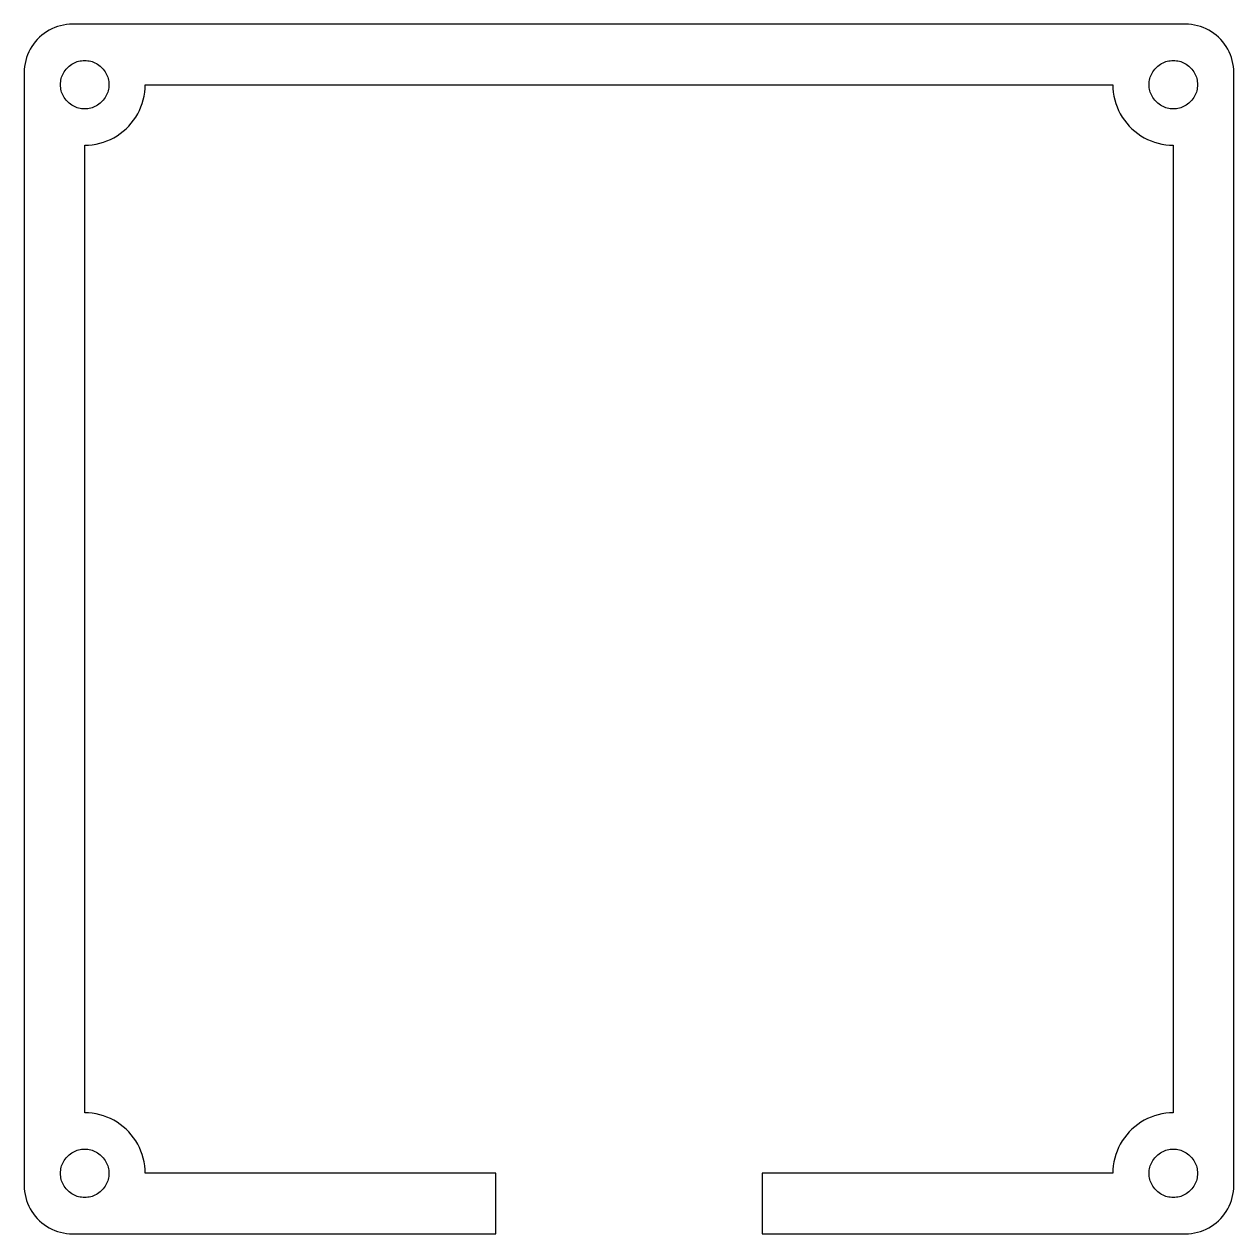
# Model space of a CAD drawing. Header units: metres. Extents: x -50 to 260, y -50 to 155.
# Drawn here: x 160 to 260, y -50 to 50 of the extents above; entities that cross this region are included whole.
import ezdxf

# ---------------------------------------------------------------- set-up
doc = ezdxf.new("R2010")
doc.units = ezdxf.units.M

msp = doc.modelspace()

# ---------------------------------------------------------------- linework, layer by layer
for p, q in [((164, 50), (163.749, 49.9921)), ((256, 50), (164, 50)), ((256.251, 49.9921), (256, 50)), ((161.45, 49.082), (161.262, 48.9159)), ((161.649, 49.2361), (161.45, 49.082)), ((161.857, 49.3773), (161.649, 49.2361)), ((162.073, 49.5052), (161.857, 49.3773)), ((162.297, 49.6193), (162.073, 49.5052)), ((162.528, 49.7191), (162.297, 49.6193)), ((162.764, 49.8042), (162.528, 49.7191)), ((163.005, 49.8743), (162.764, 49.8042)), ((163.25, 49.9291), (163.005, 49.8743)), ((163.499, 49.9684), (163.25, 49.9291)), ((163.749, 49.9921), (163.499, 49.9684)), ((256.501, 49.9684), (256.251, 49.9921)), ((256.75, 49.9291), (256.501, 49.9684)), ((256.995, 49.8743), (256.75, 49.9291)), ((257.236, 49.8042), (256.995, 49.8743)), ((257.472, 49.7191), (257.236, 49.8042)), ((257.703, 49.6193), (257.472, 49.7191)), ((257.927, 49.5052), (257.703, 49.6193)), ((258.143, 49.3773), (257.927, 49.5052)), ((258.351, 49.2361), (258.143, 49.3773)), ((258.55, 49.082), (258.351, 49.2361)), ((258.738, 48.9159), (258.55, 49.082)), ((160.623, 48.1433), (160.495, 47.927)), ((160.764, 48.3511), (160.623, 48.1433)), ((160.918, 48.5497), (160.764, 48.3511)), ((161.084, 48.7382), (160.918, 48.5497)), ((161.262, 48.9159), (161.084, 48.7382)), ((258.916, 48.7382), (258.738, 48.9159)), ((259.082, 48.5497), (258.916, 48.7382)), ((259.236, 48.3511), (259.082, 48.5497)), ((259.377, 48.1433), (259.236, 48.3511)), ((259.505, 47.927), (259.377, 48.1433)), ((160.196, 47.2361), (160.126, 46.9948)), ((160.281, 47.4725), (160.196, 47.2361)), ((160.381, 47.7031), (160.281, 47.4725)), ((160.495, 47.927), (160.381, 47.7031)), ((164.874, 46.996), (165, 47)), ((165, 47), (165.126, 46.996)), ((254.874, 46.996), (255, 47)), ((255, 47), (255.126, 46.996)), ((259.619, 47.7031), (259.505, 47.927)), ((259.719, 47.4725), (259.619, 47.7031)), ((259.804, 47.2361), (259.719, 47.4725)), ((259.874, 46.9948), (259.804, 47.2361)), ((160.008, 46.2512), (160, 46)), ((160, 46), (160, -46)), ((160.032, 46.5013), (160.008, 46.2512)), ((160.071, 46.7495), (160.032, 46.5013)), ((160.126, 46.9948), (160.071, 46.7495)), ((163.247, 45.9635), (163.311, 46.0716)), ((163.311, 46.0716), (163.382, 46.1756)), ((163.382, 46.1756), (163.459, 46.2748)), ((163.459, 46.2748), (163.542, 46.3691)), ((163.542, 46.3691), (163.631, 46.4579)), ((163.631, 46.4579), (163.725, 46.541)), ((163.725, 46.541), (163.824, 46.618)), ((163.824, 46.618), (163.928, 46.6886)), ((163.928, 46.6886), (164.036, 46.7526)), ((164.036, 46.7526), (164.148, 46.8096)), ((164.148, 46.8096), (164.264, 46.8595)), ((164.264, 46.8595), (164.382, 46.9021)), ((164.382, 46.9021), (164.503, 46.9372)), ((164.503, 46.9372), (164.625, 46.9646)), ((164.625, 46.9646), (164.749, 46.9842)), ((164.749, 46.9842), (164.874, 46.996)), ((165.126, 46.996), (165.251, 46.9842)), ((165.251, 46.9842), (165.375, 46.9646)), ((165.375, 46.9646), (165.497, 46.9372)), ((165.497, 46.9372), (165.618, 46.9021)), ((165.618, 46.9021), (165.736, 46.8595)), ((165.736, 46.8595), (165.852, 46.8096)), ((165.852, 46.8096), (165.964, 46.7526)), ((165.964, 46.7526), (166.072, 46.6886)), ((166.072, 46.6886), (166.176, 46.618)), ((166.176, 46.618), (166.275, 46.541)), ((166.275, 46.541), (166.369, 46.4579)), ((166.369, 46.4579), (166.458, 46.3691)), ((166.458, 46.3691), (166.541, 46.2748)), ((166.541, 46.2748), (166.618, 46.1756)), ((166.618, 46.1756), (166.689, 46.0716)), ((166.689, 46.0716), (166.753, 45.9635)), ((253.247, 45.9635), (253.311, 46.0716)), ((253.311, 46.0716), (253.382, 46.1756)), ((253.382, 46.1756), (253.459, 46.2748)), ((253.459, 46.2748), (253.542, 46.3691)), ((253.542, 46.3691), (253.631, 46.4579)), ((253.631, 46.4579), (253.725, 46.541)), ((253.725, 46.541), (253.824, 46.618)), ((253.824, 46.618), (253.928, 46.6886)), ((253.928, 46.6886), (254.036, 46.7526)), ((254.036, 46.7526), (254.148, 46.8096)), ((254.148, 46.8096), (254.264, 46.8595)), ((254.264, 46.8595), (254.382, 46.9021)), ((254.382, 46.9021), (254.503, 46.9372)), ((254.503, 46.9372), (254.625, 46.9646)), ((254.625, 46.9646), (254.749, 46.9842)), ((254.749, 46.9842), (254.874, 46.996)), ((255.126, 46.996), (255.251, 46.9842)), ((255.251, 46.9842), (255.375, 46.9646)), ((255.375, 46.9646), (255.497, 46.9372)), ((255.497, 46.9372), (255.618, 46.9021)), ((255.618, 46.9021), (255.736, 46.8595)), ((255.736, 46.8595), (255.852, 46.8096)), ((255.852, 46.8096), (255.964, 46.7526)), ((255.964, 46.7526), (256.072, 46.6886)), ((256.072, 46.6886), (256.176, 46.618)), ((256.176, 46.618), (256.275, 46.541)), ((256.275, 46.541), (256.369, 46.4579)), ((256.369, 46.4579), (256.458, 46.3691)), ((256.458, 46.3691), (256.541, 46.2748)), ((256.541, 46.2748), (256.618, 46.1756)), ((256.618, 46.1756), (256.689, 46.0716)), ((256.689, 46.0716), (256.753, 45.9635)), ((259.929, 46.7495), (259.874, 46.9948)), ((259.968, 46.5013), (259.929, 46.7495)), ((259.992, 46.2512), (259.968, 46.5013)), ((260, 46), (259.992, 46.2512)), ((260, -46), (260, 46)), ((163, 45), (163.004, 45.1256)), ((163.004, 44.8744), (163, 45)), ((163.004, 45.1256), (163.016, 45.2507)), ((163.016, 45.2507), (163.035, 45.3748)), ((163.035, 45.3748), (163.063, 45.4974)), ((163.063, 45.4974), (163.098, 45.618)), ((163.098, 45.618), (163.14, 45.7362)), ((163.14, 45.7362), (163.19, 45.8515)), ((163.19, 45.8515), (163.247, 45.9635)), ((166.753, 45.9635), (166.81, 45.8515)), ((166.81, 45.8515), (166.86, 45.7362)), ((166.86, 45.7362), (166.902, 45.618)), ((166.902, 45.618), (166.937, 45.4974)), ((166.937, 45.4974), (166.965, 45.3748)), ((166.965, 45.3748), (166.984, 45.2507)), ((166.984, 45.2507), (166.996, 45.1256)), ((166.996, 45.1256), (167, 45)), ((167, 45), (166.996, 44.8744)), ((169.99, 44.686), (170, 45)), ((170, 45), (250, 45)), ((250, 45), (250.01, 44.686)), ((253, 45), (253.004, 45.1256)), ((253.004, 44.8744), (253, 45)), ((253.004, 45.1256), (253.016, 45.2507)), ((253.016, 45.2507), (253.035, 45.3748)), ((253.035, 45.3748), (253.063, 45.4974)), ((253.063, 45.4974), (253.098, 45.618)), ((253.098, 45.618), (253.14, 45.7362)), ((253.14, 45.7362), (253.19, 45.8515)), ((253.19, 45.8515), (253.247, 45.9635)), ((256.753, 45.9635), (256.81, 45.8515)), ((256.81, 45.8515), (256.86, 45.7362)), ((256.86, 45.7362), (256.902, 45.618)), ((256.902, 45.618), (256.937, 45.4974)), ((256.937, 45.4974), (256.965, 45.3748)), ((256.965, 45.3748), (256.984, 45.2507)), ((256.984, 45.2507), (256.996, 45.1256)), ((256.996, 45.1256), (257, 45)), ((257, 45), (256.996, 44.8744)), ((163.016, 44.7493), (163.004, 44.8744)), ((163.035, 44.6252), (163.016, 44.7493)), ((163.063, 44.5026), (163.035, 44.6252)), ((163.098, 44.382), (163.063, 44.5026)), ((163.14, 44.2637), (163.098, 44.382)), ((163.19, 44.1484), (163.14, 44.2637)), ((163.247, 44.0365), (163.19, 44.1484)), ((163.311, 43.9283), (163.247, 44.0365)), ((166.753, 44.0365), (166.689, 43.9283)), ((166.81, 44.1484), (166.753, 44.0365)), ((166.86, 44.2637), (166.81, 44.1484)), ((166.902, 44.382), (166.86, 44.2637)), ((166.937, 44.5026), (166.902, 44.382)), ((166.965, 44.6252), (166.937, 44.5026)), ((166.984, 44.7493), (166.965, 44.6252)), ((166.996, 44.8744), (166.984, 44.7493)), ((169.843, 43.7565), (169.911, 44.0631)), ((169.911, 44.0631), (169.961, 44.3733)), ((169.961, 44.3733), (169.99, 44.686)), ((250.01, 44.686), (250.039, 44.3733)), ((250.039, 44.3733), (250.089, 44.0631)), ((250.089, 44.0631), (250.157, 43.7565)), ((253.016, 44.7493), (253.004, 44.8744)), ((253.035, 44.6252), (253.016, 44.7493)), ((253.063, 44.5026), (253.035, 44.6252)), ((253.098, 44.382), (253.063, 44.5026)), ((253.14, 44.2637), (253.098, 44.382)), ((253.19, 44.1484), (253.14, 44.2637)), ((253.247, 44.0365), (253.19, 44.1484)), ((253.311, 43.9283), (253.247, 44.0365)), ((256.753, 44.0365), (256.689, 43.9283)), ((256.81, 44.1484), (256.753, 44.0365)), ((256.86, 44.2637), (256.81, 44.1484)), ((256.902, 44.382), (256.86, 44.2637)), ((256.937, 44.5026), (256.902, 44.382)), ((256.965, 44.6252), (256.937, 44.5026)), ((256.984, 44.7493), (256.965, 44.6252)), ((256.996, 44.8744), (256.984, 44.7493)), ((163.382, 43.8244), (163.311, 43.9283)), ((163.459, 43.7251), (163.382, 43.8244)), ((163.542, 43.6309), (163.459, 43.7251)), ((163.631, 43.5421), (163.542, 43.6309)), ((163.725, 43.459), (163.631, 43.5421)), ((163.824, 43.382), (163.725, 43.459)), ((163.928, 43.3113), (163.824, 43.382)), ((164.036, 43.2474), (163.928, 43.3113)), ((164.148, 43.1903), (164.036, 43.2474)), ((164.264, 43.1404), (164.148, 43.1903)), ((164.382, 43.0979), (164.264, 43.1404)), ((164.503, 43.0628), (164.382, 43.0979)), ((164.625, 43.0354), (164.503, 43.0628)), ((164.749, 43.0158), (164.625, 43.0354)), ((164.874, 43.0039), (164.749, 43.0158)), ((165, 43), (164.874, 43.0039)), ((165.126, 43.0039), (165, 43)), ((165.251, 43.0158), (165.126, 43.0039)), ((165.375, 43.0354), (165.251, 43.0158)), ((165.497, 43.0628), (165.375, 43.0354)), ((165.618, 43.0979), (165.497, 43.0628)), ((165.736, 43.1404), (165.618, 43.0979)), ((165.852, 43.1903), (165.736, 43.1404)), ((165.964, 43.2474), (165.852, 43.1903)), ((166.072, 43.3113), (165.964, 43.2474)), ((166.176, 43.382), (166.072, 43.3113)), ((166.275, 43.459), (166.176, 43.382)), ((166.369, 43.5421), (166.275, 43.459)), ((166.458, 43.6309), (166.369, 43.5421)), ((166.541, 43.7251), (166.458, 43.6309)), ((166.618, 43.8244), (166.541, 43.7251)), ((166.689, 43.9283), (166.618, 43.8244)), ((169.524, 42.8711), (169.649, 43.1594)), ((169.649, 43.1594), (169.755, 43.4549)), ((169.755, 43.4549), (169.843, 43.7565)), ((250.157, 43.7565), (250.245, 43.4549)), ((250.245, 43.4549), (250.351, 43.1594)), ((250.351, 43.1594), (250.476, 42.8711)), ((253.382, 43.8244), (253.311, 43.9283)), ((253.459, 43.7251), (253.382, 43.8244)), ((253.542, 43.6309), (253.459, 43.7251)), ((253.631, 43.5421), (253.542, 43.6309)), ((253.725, 43.459), (253.631, 43.5421)), ((253.824, 43.382), (253.725, 43.459)), ((253.928, 43.3113), (253.824, 43.382)), ((254.036, 43.2474), (253.928, 43.3113)), ((254.148, 43.1903), (254.036, 43.2474)), ((254.264, 43.1404), (254.148, 43.1903)), ((254.382, 43.0979), (254.264, 43.1404)), ((254.503, 43.0628), (254.382, 43.0979)), ((254.625, 43.0354), (254.503, 43.0628)), ((254.749, 43.0158), (254.625, 43.0354)), ((254.874, 43.0039), (254.749, 43.0158)), ((255, 43), (254.874, 43.0039)), ((255.126, 43.0039), (255, 43)), ((255.251, 43.0158), (255.126, 43.0039)), ((255.375, 43.0354), (255.251, 43.0158)), ((255.497, 43.0628), (255.375, 43.0354)), ((255.618, 43.0979), (255.497, 43.0628)), ((255.736, 43.1404), (255.618, 43.0979)), ((255.852, 43.1903), (255.736, 43.1404)), ((255.964, 43.2474), (255.852, 43.1903)), ((256.072, 43.3113), (255.964, 43.2474)), ((256.176, 43.382), (256.072, 43.3113)), ((256.275, 43.459), (256.176, 43.382)), ((256.369, 43.5421), (256.275, 43.459)), ((256.458, 43.6309), (256.369, 43.5421)), ((256.541, 43.7251), (256.458, 43.6309)), ((256.618, 43.8244), (256.541, 43.7251)), ((256.689, 43.9283), (256.618, 43.8244)), ((168.853, 41.8129), (169.045, 42.0611)), ((169.045, 42.0611), (169.222, 42.3209)), ((169.222, 42.3209), (169.382, 42.5912)), ((169.382, 42.5912), (169.524, 42.8711)), ((250.476, 42.8711), (250.618, 42.5912)), ((250.618, 42.5912), (250.778, 42.3209)), ((250.778, 42.3209), (250.955, 42.0611)), ((250.955, 42.0611), (251.147, 41.8129)), ((167.939, 40.9549), (168.187, 41.1474)), ((168.187, 41.1474), (168.423, 41.3551)), ((168.423, 41.3551), (168.645, 41.5773)), ((168.645, 41.5773), (168.853, 41.8129)), ((251.147, 41.8129), (251.355, 41.5773)), ((251.355, 41.5773), (251.577, 41.3551)), ((251.577, 41.3551), (251.813, 41.1474)), ((251.813, 41.1474), (252.061, 40.9549)), ((165, 40), (165.314, 40.0099)), ((165, -40), (165, 40)), ((165.314, 40.0099), (165.627, 40.0394)), ((165.627, 40.0394), (165.937, 40.0886)), ((165.937, 40.0886), (166.243, 40.1571)), ((166.243, 40.1571), (166.545, 40.2447)), ((166.545, 40.2447), (166.841, 40.3511)), ((166.841, 40.3511), (167.129, 40.4759)), ((167.129, 40.4759), (167.409, 40.6185)), ((167.409, 40.6185), (167.679, 40.7784)), ((167.679, 40.7784), (167.939, 40.9549)), ((252.061, 40.9549), (252.321, 40.7784)), ((252.321, 40.7784), (252.591, 40.6185)), ((252.591, 40.6185), (252.871, 40.4759)), ((252.871, 40.4759), (253.159, 40.3511)), ((253.159, 40.3511), (253.455, 40.2447)), ((253.455, 40.2447), (253.757, 40.1571)), ((253.757, 40.1571), (254.063, 40.0886)), ((254.063, 40.0886), (254.373, 40.0394)), ((254.373, 40.0394), (254.686, 40.0099)), ((254.686, 40.0099), (255, 40)), ((255, 40), (255, -40)), ((165.314, -40.0099), (165, -40)), ((255, -40), (254.686, -40.0099)), ((165.627, -40.0394), (165.314, -40.0099)), ((165.937, -40.0886), (165.627, -40.0394)), ((166.243, -40.1571), (165.937, -40.0886)), ((166.545, -40.2447), (166.243, -40.1571)), ((166.841, -40.3511), (166.545, -40.2447)), ((167.129, -40.4759), (166.841, -40.3511)), ((167.409, -40.6185), (167.129, -40.4759)), ((167.679, -40.7784), (167.409, -40.6185)), ((167.939, -40.9549), (167.679, -40.7784)), ((168.187, -41.1474), (167.939, -40.9549)), ((252.061, -40.9549), (251.813, -41.1474)), ((252.321, -40.7784), (252.061, -40.9549)), ((252.591, -40.6185), (252.321, -40.7784)), ((252.871, -40.4759), (252.591, -40.6185)), ((253.159, -40.3511), (252.871, -40.4759)), ((253.455, -40.2447), (253.159, -40.3511)), ((253.757, -40.1571), (253.455, -40.2447)), ((254.063, -40.0886), (253.757, -40.1571)), ((254.373, -40.0394), (254.063, -40.0886)), ((254.686, -40.0099), (254.373, -40.0394)), ((168.423, -41.3551), (168.187, -41.1474)), ((168.645, -41.5773), (168.423, -41.3551)), ((168.853, -41.8129), (168.645, -41.5773)), ((169.045, -42.0611), (168.853, -41.8129)), ((251.147, -41.8129), (250.955, -42.0611)), ((251.355, -41.5773), (251.147, -41.8129)), ((251.577, -41.3551), (251.355, -41.5773)), ((251.813, -41.1474), (251.577, -41.3551)), ((164.874, -43.0039), (165, -43)), ((165, -43), (165.126, -43.0039)), ((169.222, -42.3209), (169.045, -42.0611)), ((169.382, -42.5912), (169.222, -42.3209)), ((169.524, -42.8711), (169.382, -42.5912)), ((169.649, -43.1594), (169.524, -42.8711)), ((250.476, -42.8711), (250.351, -43.1594)), ((250.618, -42.5912), (250.476, -42.8711)), ((250.778, -42.3209), (250.618, -42.5912)), ((250.955, -42.0611), (250.778, -42.3209)), ((254.874, -43.0039), (255, -43)), ((255, -43), (255.126, -43.0039)), ((163.247, -44.0365), (163.311, -43.9283)), ((163.311, -43.9283), (163.382, -43.8244)), ((163.382, -43.8244), (163.459, -43.7251)), ((163.459, -43.7251), (163.542, -43.6309)), ((163.542, -43.6309), (163.631, -43.5421)), ((163.631, -43.5421), (163.725, -43.459)), ((163.725, -43.459), (163.824, -43.382)), ((163.824, -43.382), (163.928, -43.3113)), ((163.928, -43.3113), (164.036, -43.2474)), ((164.036, -43.2474), (164.148, -43.1903)), ((164.148, -43.1903), (164.264, -43.1404)), ((164.264, -43.1404), (164.382, -43.0979)), ((164.382, -43.0979), (164.503, -43.0628)), ((164.503, -43.0628), (164.625, -43.0354)), ((164.625, -43.0354), (164.749, -43.0158)), ((164.749, -43.0158), (164.874, -43.0039)), ((165.126, -43.0039), (165.251, -43.0158)), ((165.251, -43.0158), (165.375, -43.0354)), ((165.375, -43.0354), (165.497, -43.0628)), ((165.497, -43.0628), (165.618, -43.0979)), ((165.618, -43.0979), (165.736, -43.1404)), ((165.736, -43.1404), (165.852, -43.1903)), ((165.852, -43.1903), (165.964, -43.2474)), ((165.964, -43.2474), (166.072, -43.3113)), ((166.072, -43.3113), (166.176, -43.382)), ((166.176, -43.382), (166.275, -43.459)), ((166.275, -43.459), (166.369, -43.5421)), ((166.369, -43.5421), (166.458, -43.6309)), ((166.458, -43.6309), (166.541, -43.7251)), ((166.541, -43.7251), (166.618, -43.8244)), ((166.618, -43.8244), (166.689, -43.9283)), ((166.689, -43.9283), (166.753, -44.0365)), ((169.755, -43.4549), (169.649, -43.1594)), ((169.843, -43.7565), (169.755, -43.4549)), ((169.911, -44.0631), (169.843, -43.7565)), ((250.157, -43.7565), (250.089, -44.0631)), ((250.245, -43.4549), (250.157, -43.7565)), ((250.351, -43.1594), (250.245, -43.4549)), ((253.247, -44.0365), (253.311, -43.9283)), ((253.311, -43.9283), (253.382, -43.8244)), ((253.382, -43.8244), (253.459, -43.7251)), ((253.459, -43.7251), (253.542, -43.6309)), ((253.542, -43.6309), (253.631, -43.5421)), ((253.631, -43.5421), (253.725, -43.459)), ((253.725, -43.459), (253.824, -43.382)), ((253.824, -43.382), (253.928, -43.3113)), ((253.928, -43.3113), (254.036, -43.2474)), ((254.036, -43.2474), (254.148, -43.1903)), ((254.148, -43.1903), (254.264, -43.1404)), ((254.264, -43.1404), (254.382, -43.0979)), ((254.382, -43.0979), (254.503, -43.0628)), ((254.503, -43.0628), (254.625, -43.0354)), ((254.625, -43.0354), (254.749, -43.0158)), ((254.749, -43.0158), (254.874, -43.0039)), ((255.126, -43.0039), (255.251, -43.0158)), ((255.251, -43.0158), (255.375, -43.0354)), ((255.375, -43.0354), (255.497, -43.0628)), ((255.497, -43.0628), (255.618, -43.0979)), ((255.618, -43.0979), (255.736, -43.1404)), ((255.736, -43.1404), (255.852, -43.1903)), ((255.852, -43.1903), (255.964, -43.2474)), ((255.964, -43.2474), (256.072, -43.3113)), ((256.072, -43.3113), (256.176, -43.382)), ((256.176, -43.382), (256.275, -43.459)), ((256.275, -43.459), (256.369, -43.5421)), ((256.369, -43.5421), (256.458, -43.6309)), ((256.458, -43.6309), (256.541, -43.7251)), ((256.541, -43.7251), (256.618, -43.8244)), ((256.618, -43.8244), (256.689, -43.9283)), ((256.689, -43.9283), (256.753, -44.0365)), ((163, -45), (163.004, -44.8744)), ((163.004, -45.1256), (163, -45)), ((163.004, -44.8744), (163.016, -44.7493)), ((163.016, -44.7493), (163.035, -44.6252)), ((163.035, -44.6252), (163.063, -44.5026)), ((163.063, -44.5026), (163.098, -44.382)), ((163.098, -44.382), (163.14, -44.2637)), ((163.14, -44.2637), (163.19, -44.1484)), ((163.19, -44.1484), (163.247, -44.0365)), ((166.753, -44.0365), (166.81, -44.1484)), ((166.81, -44.1484), (166.86, -44.2637)), ((166.86, -44.2637), (166.902, -44.382)), ((166.902, -44.382), (166.937, -44.5026)), ((166.937, -44.5026), (166.965, -44.6252)), ((166.965, -44.6252), (166.984, -44.7493)), ((166.984, -44.7493), (166.996, -44.8744)), ((166.996, -44.8744), (167, -45)), ((167, -45), (166.996, -45.1256)), ((169.961, -44.3733), (169.911, -44.0631)), ((169.99, -44.686), (169.961, -44.3733)), ((170, -45), (169.99, -44.686)), ((199, -45), (170, -45)), ((199, -50), (199, -45)), ((250, -45), (221, -45)), ((221, -45), (221, -50)), ((250.01, -44.686), (250, -45)), ((250.039, -44.3733), (250.01, -44.686)), ((250.089, -44.0631), (250.039, -44.3733)), ((253, -45), (253.004, -44.8744)), ((253.004, -45.1256), (253, -45)), ((253.004, -44.8744), (253.016, -44.7493)), ((253.016, -44.7493), (253.035, -44.6252)), ((253.035, -44.6252), (253.063, -44.5026)), ((253.063, -44.5026), (253.098, -44.382)), ((253.098, -44.382), (253.14, -44.2637)), ((253.14, -44.2637), (253.19, -44.1484)), ((253.19, -44.1484), (253.247, -44.0365)), ((256.753, -44.0365), (256.81, -44.1484)), ((256.81, -44.1484), (256.86, -44.2637)), ((256.86, -44.2637), (256.902, -44.382)), ((256.902, -44.382), (256.937, -44.5026)), ((256.937, -44.5026), (256.965, -44.6252)), ((256.965, -44.6252), (256.984, -44.7493)), ((256.984, -44.7493), (256.996, -44.8744)), ((256.996, -44.8744), (257, -45)), ((257, -45), (256.996, -45.1256)), ((160, -46), (160.008, -46.2512)), ((163.016, -45.2507), (163.004, -45.1256)), ((163.035, -45.3748), (163.016, -45.2507)), ((163.063, -45.4974), (163.035, -45.3748)), ((163.098, -45.618), (163.063, -45.4974)), ((163.14, -45.7362), (163.098, -45.618)), ((163.19, -45.8515), (163.14, -45.7362)), ((163.247, -45.9635), (163.19, -45.8515)), ((163.311, -46.0716), (163.247, -45.9635)), ((166.753, -45.9635), (166.689, -46.0716)), ((166.81, -45.8515), (166.753, -45.9635)), ((166.86, -45.7362), (166.81, -45.8515)), ((166.902, -45.618), (166.86, -45.7362)), ((166.937, -45.4974), (166.902, -45.618)), ((166.965, -45.3748), (166.937, -45.4974)), ((166.984, -45.2507), (166.965, -45.3748)), ((166.996, -45.1256), (166.984, -45.2507)), ((253.016, -45.2507), (253.004, -45.1256)), ((253.035, -45.3748), (253.016, -45.2507)), ((253.063, -45.4974), (253.035, -45.3748)), ((253.098, -45.618), (253.063, -45.4974)), ((253.14, -45.7362), (253.098, -45.618)), ((253.19, -45.8515), (253.14, -45.7362)), ((253.247, -45.9635), (253.19, -45.8515)), ((253.311, -46.0716), (253.247, -45.9635)), ((256.753, -45.9635), (256.689, -46.0716)), ((256.81, -45.8515), (256.753, -45.9635)), ((256.86, -45.7362), (256.81, -45.8515)), ((256.902, -45.618), (256.86, -45.7362)), ((256.937, -45.4974), (256.902, -45.618)), ((256.965, -45.3748), (256.937, -45.4974)), ((256.984, -45.2507), (256.965, -45.3748)), ((256.996, -45.1256), (256.984, -45.2507)), ((259.992, -46.2512), (260, -46)), ((160.008, -46.2512), (160.032, -46.5013)), ((160.032, -46.5013), (160.071, -46.7495)), ((160.071, -46.7495), (160.126, -46.9948)), ((160.126, -46.9948), (160.196, -47.2361)), ((163.382, -46.1756), (163.311, -46.0716)), ((163.459, -46.2748), (163.382, -46.1756)), ((163.542, -46.3691), (163.459, -46.2748)), ((163.631, -46.4579), (163.542, -46.3691)), ((163.725, -46.541), (163.631, -46.4579)), ((163.824, -46.618), (163.725, -46.541)), ((163.928, -46.6886), (163.824, -46.618)), ((164.036, -46.7526), (163.928, -46.6886)), ((164.148, -46.8096), (164.036, -46.7526)), ((164.264, -46.8595), (164.148, -46.8096)), ((164.382, -46.9021), (164.264, -46.8595)), ((164.503, -46.9372), (164.382, -46.9021)), ((164.625, -46.9646), (164.503, -46.9372)), ((164.749, -46.9842), (164.625, -46.9646)), ((164.874, -46.996), (164.749, -46.9842)), ((165, -47), (164.874, -46.996)), ((165.126, -46.996), (165, -47)), ((165.251, -46.9842), (165.126, -46.996)), ((165.375, -46.9646), (165.251, -46.9842)), ((165.497, -46.9372), (165.375, -46.9646)), ((165.618, -46.9021), (165.497, -46.9372)), ((165.736, -46.8595), (165.618, -46.9021)), ((165.852, -46.8096), (165.736, -46.8595)), ((165.964, -46.7526), (165.852, -46.8096)), ((166.072, -46.6886), (165.964, -46.7526)), ((166.176, -46.618), (166.072, -46.6886)), ((166.275, -46.541), (166.176, -46.618)), ((166.369, -46.4579), (166.275, -46.541)), ((166.458, -46.3691), (166.369, -46.4579)), ((166.541, -46.2748), (166.458, -46.3691)), ((166.618, -46.1756), (166.541, -46.2748)), ((166.689, -46.0716), (166.618, -46.1756)), ((253.382, -46.1756), (253.311, -46.0716)), ((253.459, -46.2748), (253.382, -46.1756)), ((253.542, -46.3691), (253.459, -46.2748)), ((253.631, -46.4579), (253.542, -46.3691)), ((253.725, -46.541), (253.631, -46.4579)), ((253.824, -46.618), (253.725, -46.541)), ((253.928, -46.6886), (253.824, -46.618)), ((254.036, -46.7526), (253.928, -46.6886)), ((254.148, -46.8096), (254.036, -46.7526)), ((254.264, -46.8595), (254.148, -46.8096)), ((254.382, -46.9021), (254.264, -46.8595)), ((254.503, -46.9372), (254.382, -46.9021)), ((254.625, -46.9646), (254.503, -46.9372)), ((254.749, -46.9842), (254.625, -46.9646)), ((254.874, -46.996), (254.749, -46.9842)), ((255, -47), (254.874, -46.996)), ((255.126, -46.996), (255, -47)), ((255.251, -46.9842), (255.126, -46.996)), ((255.375, -46.9646), (255.251, -46.9842)), ((255.497, -46.9372), (255.375, -46.9646)), ((255.618, -46.9021), (255.497, -46.9372)), ((255.736, -46.8595), (255.618, -46.9021)), ((255.852, -46.8096), (255.736, -46.8595)), ((255.964, -46.7526), (255.852, -46.8096)), ((256.072, -46.6886), (255.964, -46.7526)), ((256.176, -46.618), (256.072, -46.6886)), ((256.275, -46.541), (256.176, -46.618)), ((256.369, -46.4579), (256.275, -46.541)), ((256.458, -46.3691), (256.369, -46.4579)), ((256.541, -46.2748), (256.458, -46.3691)), ((256.618, -46.1756), (256.541, -46.2748)), ((256.689, -46.0716), (256.618, -46.1756)), ((259.804, -47.2361), (259.874, -46.9948)), ((259.874, -46.9948), (259.929, -46.7495)), ((259.929, -46.7495), (259.968, -46.5013)), ((259.968, -46.5013), (259.992, -46.2512)), ((160.196, -47.2361), (160.281, -47.4725)), ((160.281, -47.4725), (160.381, -47.7031)), ((160.381, -47.7031), (160.495, -47.927)), ((160.495, -47.927), (160.623, -48.1433)), ((259.377, -48.1433), (259.505, -47.927)), ((259.505, -47.927), (259.619, -47.7031)), ((259.619, -47.7031), (259.719, -47.4725)), ((259.719, -47.4725), (259.804, -47.2361)), ((160.623, -48.1433), (160.764, -48.3511)), ((160.764, -48.3511), (160.918, -48.5497)), ((160.918, -48.5497), (161.084, -48.7382)), ((161.084, -48.7382), (161.262, -48.9159)), ((161.262, -48.9159), (161.45, -49.082)), ((258.55, -49.082), (258.738, -48.9159)), ((258.738, -48.9159), (258.916, -48.7382)), ((258.916, -48.7382), (259.082, -48.5497)), ((259.082, -48.5497), (259.236, -48.3511)), ((259.236, -48.3511), (259.377, -48.1433)), ((161.45, -49.082), (161.649, -49.2361)), ((161.649, -49.2361), (161.857, -49.3773)), ((161.857, -49.3773), (162.073, -49.5052)), ((162.073, -49.5052), (162.297, -49.6193)), ((162.297, -49.6193), (162.528, -49.7191)), ((162.528, -49.7191), (162.764, -49.8042)), ((162.764, -49.8042), (163.005, -49.8743)), ((163.005, -49.8743), (163.25, -49.9291)), ((163.25, -49.9291), (163.499, -49.9684)), ((163.499, -49.9684), (163.749, -49.9921)), ((163.749, -49.9921), (164, -50)), ((164, -50), (199, -50)), ((221, -50), (256, -50)), ((256, -50), (256.251, -49.9921)), ((256.251, -49.9921), (256.501, -49.9684)), ((256.501, -49.9684), (256.75, -49.9291)), ((256.75, -49.9291), (256.995, -49.8743)), ((256.995, -49.8743), (257.236, -49.8042)), ((257.236, -49.8042), (257.472, -49.7191)), ((257.472, -49.7191), (257.703, -49.6193)), ((257.703, -49.6193), (257.927, -49.5052)), ((257.927, -49.5052), (258.143, -49.3773)), ((258.143, -49.3773), (258.351, -49.2361)), ((258.351, -49.2361), (258.55, -49.082))]:
    msp.add_line(p, q)

doc.saveas('drawing.dxf')
